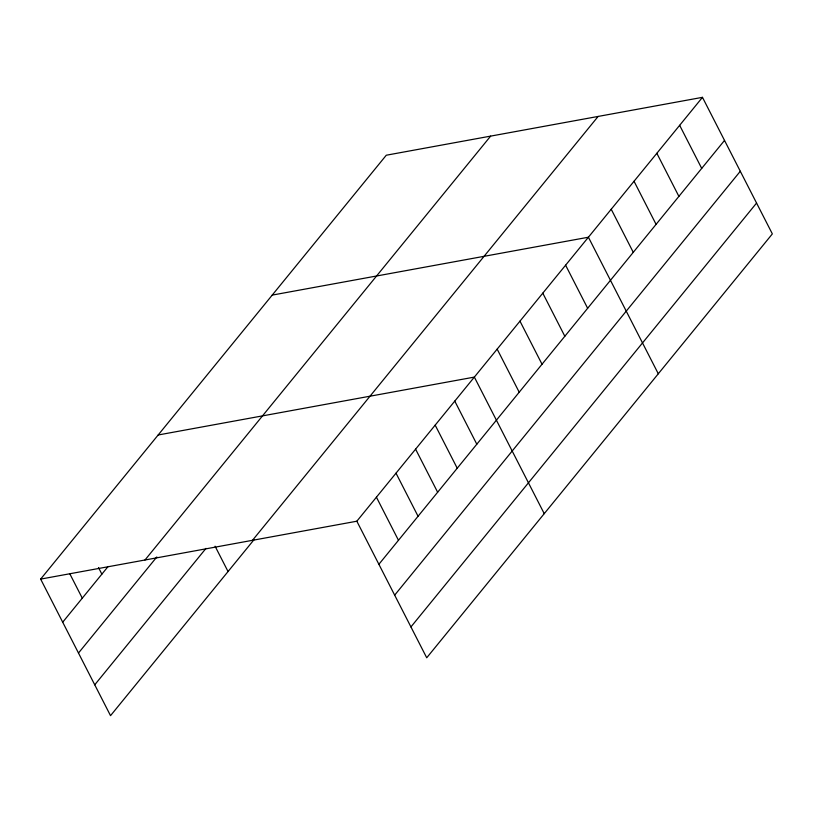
<?xml version="1.0" encoding="UTF-8"?>
<svg xmlns="http://www.w3.org/2000/svg" width="813" height="813" viewBox="0 0 813 813"><rect width="100%" height="100%" fill="white"/><g stroke="black" fill="none" stroke-linecap="round" stroke-linejoin="round"><path stroke-width="1.22" d="M254.002 539.71L110.527 715.664L40.65 579.1L386.277 155.222L702.473 97.336L772.35 233.9L426.723 657.778L356.836 521.214L702.473 97.336M62.703 622.189L108.139 566.458M144.988 559.994L490.625 136.127M78.485 653.032L156.828 556.956M94.745 684.81L205.994 548.379M252.497 540.32L598.124 116.442M378.888 564.303L724.515 140.425M394.671 595.146L740.297 171.269M410.931 626.935L756.568 203.057M272.223 295.099L588.409 237.223L658.296 373.777M158.169 434.985L474.355 377.1L544.232 513.653M40.65 579.1L356.836 521.214M679.658 125.314L701.71 168.403M656.843 153.291L678.896 196.38M634.038 181.269L656.081 224.358M611.224 209.246L633.276 252.335M565.604 265.19L587.647 308.279M542.789 293.168L564.832 336.257M519.974 321.145L542.027 364.234M497.16 349.123L519.212 392.212M454.772 401.114L476.814 444.203M435.179 425.138L457.231 468.227M415.595 449.162L437.648 492.241M396.012 473.176L418.055 516.265M376.429 497.2L398.472 540.289M215.079 546.204L228.047 571.539M98.475 567.515L101.869 574.151M69.847 573.866L82.286 598.165"/></g></svg>
